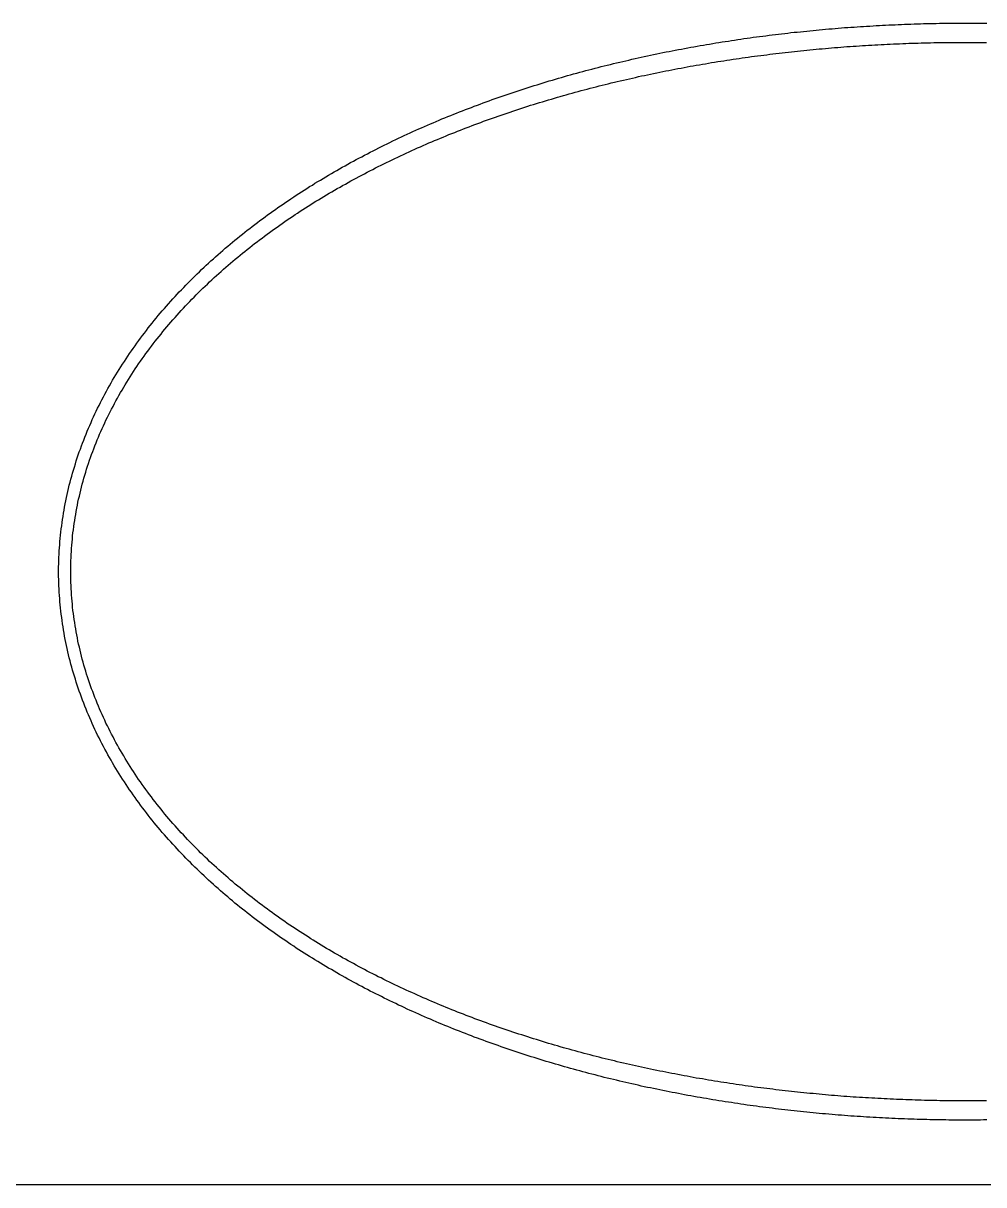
# Model space of a CAD drawing. Header units: millimetres. Extents: x 2213 to 82676, y 1050 to 28650.
# Drawn here: x 22550.16 to 22559.01, y 17225.64 to 17236.33 of the extents above; entities that cross this region are included whole.
import ezdxf

# ---------------------------------------------------------------- set-up
doc = ezdxf.new("R2010")
doc.units = ezdxf.units.MM
doc.header["$LTSCALE"] = 200
doc.linetypes.add('DASHED', pattern=[0.75, 0.5, -0.25])
doc.layers.add('A-FIX', color=5, linetype='Continuous')

# ---------------------------------------------------------------- blocks, each defined once
blk = doc.blocks.new('대변기 정면도')
at = {"linetype": 'Continuous'}
blk.add_line((14963.063, 31238.433), (15004.861, 31238.433), dxfattribs=at)
at = {"linetype": 'DASHED'}
for points in [[(14983.962, 31249.129), (14983.933, 31249.129), (14983.904, 31249.129), (14983.874, 31249.129), (14983.845, 31249.129), (14983.816, 31249.129), (14983.787, 31249.128), (14983.758, 31249.128)], [(14983.758, 31239.03), (14983.787, 31239.03), (14983.816, 31239.029), (14983.845, 31239.029), (14983.874, 31239.029), (14983.904, 31239.029), (14983.933, 31239.029), (14983.962, 31239.029)], [(14983.962, 31239.029), (14983.991, 31239.029), (14984.02, 31239.029), (14984.049, 31239.029), (14984.078, 31239.029), (14984.108, 31239.029), (14984.137, 31239.03), (14984.166, 31239.03), (14984.195, 31239.031), (14984.224, 31239.031), (14984.253, 31239.032), (14984.282, 31239.032), (14984.311, 31239.033), (14984.341, 31239.034), (14984.37, 31239.034), (14984.399, 31239.035), (14984.428, 31239.036), (14984.457, 31239.037), (14984.486, 31239.038), (14984.515, 31239.039), (14984.544, 31239.04), (14984.574, 31239.041), (14984.603, 31239.043), (14984.632, 31239.044), (14984.661, 31239.045), (14984.69, 31239.047), (14984.719, 31239.048), (14984.748, 31239.05), (14984.777, 31239.051), (14984.806, 31239.053), (14984.836, 31239.055), (14984.865, 31239.056), (14984.894, 31239.058), (14984.923, 31239.06), (14984.952, 31239.062), (14984.981, 31239.064), (14985.01, 31239.066), (14985.039, 31239.068), (14985.068, 31239.07), (14985.097, 31239.073), (14985.126, 31239.075), (14985.155, 31239.077), (14985.184, 31239.08), (14985.213, 31239.082), (14985.243, 31239.085), (14985.272, 31239.087), (14985.301, 31239.09), (14985.33, 31239.093), (14985.359, 31239.095), (14985.388, 31239.098), (14985.417, 31239.101), (14985.446, 31239.104), (14985.475, 31239.107), (14985.504, 31239.11), (14985.533, 31239.113), (14985.562, 31239.116), (14985.591, 31239.12), (14985.619, 31239.123), (14985.648, 31239.126), (14985.677, 31239.13), (14985.706, 31239.133), (14985.735, 31239.137), (14985.764, 31239.14), (14985.793, 31239.144), (14985.822, 31239.148), (14985.851, 31239.152), (14985.88, 31239.156), (14985.909, 31239.159), (14985.938, 31239.163), (14985.966, 31239.167), (14985.995, 31239.172), (14986.024, 31239.176), (14986.053, 31239.18), (14986.082, 31239.184), (14986.111, 31239.189), (14986.139, 31239.193), (14986.168, 31239.197), (14986.197, 31239.202), (14986.226, 31239.207), (14986.255, 31239.211), (14986.283, 31239.216), (14986.312, 31239.221), (14986.341, 31239.226), (14986.369, 31239.231), (14986.398, 31239.236), (14986.427, 31239.241), (14986.456, 31239.246), (14986.484, 31239.251), (14986.513, 31239.256), (14986.542, 31239.261), (14986.57, 31239.267), (14986.599, 31239.272), (14986.628, 31239.278), (14986.656, 31239.283), (14986.685, 31239.289), (14986.713, 31239.295), (14986.742, 31239.3), (14986.77, 31239.306), (14986.799, 31239.312), (14986.828, 31239.318), (14986.856, 31239.324), (14986.885, 31239.33), (14986.913, 31239.336), (14986.942, 31239.342), (14986.97, 31239.349), (14986.998, 31239.355), (14987.027, 31239.361), (14987.055, 31239.368), (14987.084, 31239.374), (14987.112, 31239.381), (14987.14, 31239.388), (14987.169, 31239.395), (14987.197, 31239.401), (14987.225, 31239.408), (14987.254, 31239.415), (14987.282, 31239.422), (14987.31, 31239.429), (14987.339, 31239.437), (14987.367, 31239.444), (14987.395, 31239.451), (14987.423, 31239.458), (14987.451, 31239.466), (14987.48, 31239.473), (14987.508, 31239.481), (14987.536, 31239.489), (14987.564, 31239.496), (14987.592, 31239.504), (14987.62, 31239.512), (14987.648, 31239.52), (14987.676, 31239.528), (14987.704, 31239.536), (14987.732, 31239.544), (14987.76, 31239.553), (14987.788, 31239.561), (14987.816, 31239.569), (14987.844, 31239.578), (14987.872, 31239.586), (14987.9, 31239.595), (14987.927, 31239.604), (14987.955, 31239.612), (14987.983, 31239.621), (14988.011, 31239.63), (14988.038, 31239.639), (14988.066, 31239.648), (14988.094, 31239.657), (14988.122, 31239.667), (14988.149, 31239.676), (14988.177, 31239.685), (14988.204, 31239.695), (14988.232, 31239.704), (14988.259, 31239.714), (14988.287, 31239.723), (14988.314, 31239.733), (14988.342, 31239.743), (14988.369, 31239.753), (14988.397, 31239.763), (14988.424, 31239.773), (14988.451, 31239.783), (14988.479, 31239.793), (14988.506, 31239.804), (14988.533, 31239.814), (14988.56, 31239.825), (14988.588, 31239.835), (14988.615, 31239.846), (14988.642, 31239.856), (14988.669, 31239.867), (14988.696, 31239.878), (14988.723, 31239.889), (14988.75, 31239.9), (14988.777, 31239.911), (14988.804, 31239.922), (14988.831, 31239.934), (14988.858, 31239.945), (14988.884, 31239.957), (14988.911, 31239.968), (14988.938, 31239.98), (14988.965, 31239.991), (14988.991, 31240.003), (14989.018, 31240.015), (14989.044, 31240.027), (14989.071, 31240.039), (14989.098, 31240.051), (14989.124, 31240.064), (14989.15, 31240.076), (14989.177, 31240.088), (14989.203, 31240.101), (14989.229, 31240.113), (14989.256, 31240.126), (14989.282, 31240.139), (14989.308, 31240.152), (14989.334, 31240.165), (14989.36, 31240.178), (14989.386, 31240.191), (14989.412, 31240.204), (14989.438, 31240.217), (14989.464, 31240.231), (14989.49, 31240.244), (14989.516, 31240.258), (14989.542, 31240.271), (14989.567, 31240.285), (14989.593, 31240.299), (14989.619, 31240.313), (14989.644, 31240.327), (14989.67, 31240.341), (14989.695, 31240.356), (14989.721, 31240.37), (14989.746, 31240.384), (14989.771, 31240.399), (14989.796, 31240.414), (14989.822, 31240.428), (14989.847, 31240.443), (14989.872, 31240.458), (14989.897, 31240.473), (14989.922, 31240.488), (14989.947, 31240.503), (14989.971, 31240.519), (14989.996, 31240.534), (14990.021, 31240.55), (14990.045, 31240.565), (14990.07, 31240.581), (14990.095, 31240.597), (14990.119, 31240.613), (14990.143, 31240.629), (14990.168, 31240.645), (14990.192, 31240.661), (14990.216, 31240.678), (14990.24, 31240.694), (14990.264, 31240.711), (14990.288, 31240.727), (14990.312, 31240.744), (14990.336, 31240.761), (14990.36, 31240.778), (14990.383, 31240.795), (14990.407, 31240.812), (14990.431, 31240.83), (14990.454, 31240.847), (14990.477, 31240.864), (14990.501, 31240.882), (14990.524, 31240.9), (14990.547, 31240.918), (14990.57, 31240.936), (14990.593, 31240.954), (14990.616, 31240.972), (14990.639, 31240.99), (14990.661, 31241.009), (14990.684, 31241.027), (14990.707, 31241.046), (14990.729, 31241.064), (14990.751, 31241.083), (14990.774, 31241.102), (14990.796, 31241.121), (14990.818, 31241.14), (14990.84, 31241.16), (14990.862, 31241.179), (14990.883, 31241.199), (14990.905, 31241.218), (14990.927, 31241.238), (14990.948, 31241.258), (14990.969, 31241.278), (14990.991, 31241.298), (14991.012, 31241.318), (14991.033, 31241.338), (14991.054, 31241.358), (14991.074, 31241.379), (14991.095, 31241.4), (14991.116, 31241.42), (14991.136, 31241.441), (14991.156, 31241.462), (14991.177, 31241.483), (14991.197, 31241.504), (14991.217, 31241.526), (14991.236, 31241.547), (14991.256, 31241.569), (14991.276, 31241.59), (14991.295, 31241.612), (14991.314, 31241.634), (14991.334, 31241.656), (14991.353, 31241.678), (14991.372, 31241.7), (14991.39, 31241.722), (14991.409, 31241.745), (14991.427, 31241.767), (14991.446, 31241.79), (14991.464, 31241.813), (14991.482, 31241.836), (14991.5, 31241.859), (14991.518, 31241.882), (14991.535, 31241.905), (14991.553, 31241.928), (14991.57, 31241.952), (14991.587, 31241.975), (14991.604, 31241.999), (14991.621, 31242.023), (14991.638, 31242.047), (14991.655, 31242.071), (14991.671, 31242.095), (14991.687, 31242.119), (14991.703, 31242.143), (14991.719, 31242.168), (14991.735, 31242.192), (14991.75, 31242.217), (14991.766, 31242.242), (14991.781, 31242.267), (14991.796, 31242.292), (14991.811, 31242.317), (14991.825, 31242.342), (14991.84, 31242.367), (14991.854, 31242.393), (14991.868, 31242.418), (14991.882, 31242.444), (14991.896, 31242.47), (14991.909, 31242.496), (14991.923, 31242.522), (14991.936, 31242.548), (14991.949, 31242.574), (14991.961, 31242.6), (14991.974, 31242.626), (14991.986, 31242.653), (14991.998, 31242.679), (14992.01, 31242.706), (14992.022, 31242.733), (14992.034, 31242.759), (14992.045, 31242.786), (14992.056, 31242.813), (14992.067, 31242.84), (14992.077, 31242.868), (14992.088, 31242.895), (14992.098, 31242.922), (14992.108, 31242.95), (14992.118, 31242.977), (14992.127, 31243.005), (14992.137, 31243.032), (14992.146, 31243.06), (14992.154, 31243.088), (14992.163, 31243.116), (14992.171, 31243.144), (14992.18, 31243.172), (14992.187, 31243.2), (14992.195, 31243.228), (14992.203, 31243.256), (14992.21, 31243.285), (14992.217, 31243.313), (14992.223, 31243.341), (14992.23, 31243.37), (14992.236, 31243.398), (14992.242, 31243.427), (14992.248, 31243.455), (14992.253, 31243.484), (14992.258, 31243.513), (14992.263, 31243.542), (14992.268, 31243.57), (14992.272, 31243.599), (14992.276, 31243.628), (14992.28, 31243.657), (14992.284, 31243.686), (14992.287, 31243.715), (14992.29, 31243.744), (14992.293, 31243.773), (14992.296, 31243.802), (14992.298, 31243.831), (14992.3, 31243.86), (14992.302, 31243.889), (14992.304, 31243.919), (14992.305, 31243.948), (14992.306, 31243.977), (14992.307, 31244.006), (14992.308, 31244.035), (14992.308, 31244.064), (14992.308, 31244.094), (14992.308, 31244.123), (14992.307, 31244.152), (14992.306, 31244.181), (14992.305, 31244.21), (14992.304, 31244.24), (14992.302, 31244.269), (14992.3, 31244.298), (14992.298, 31244.327), (14992.296, 31244.356), (14992.293, 31244.385), (14992.29, 31244.414), (14992.287, 31244.443), (14992.284, 31244.472), (14992.28, 31244.501), (14992.276, 31244.53), (14992.272, 31244.559), (14992.268, 31244.588), (14992.263, 31244.617), (14992.258, 31244.645), (14992.253, 31244.674), (14992.248, 31244.703), (14992.242, 31244.731), (14992.236, 31244.76), (14992.23, 31244.788), (14992.223, 31244.817), (14992.217, 31244.845), (14992.21, 31244.874), (14992.203, 31244.902), (14992.195, 31244.93), (14992.187, 31244.958), (14992.18, 31244.986), (14992.171, 31245.014), (14992.163, 31245.042), (14992.154, 31245.07), (14992.146, 31245.098), (14992.137, 31245.126), (14992.127, 31245.153), (14992.118, 31245.181), (14992.108, 31245.208), (14992.098, 31245.236), (14992.088, 31245.263), (14992.077, 31245.29), (14992.067, 31245.318), (14992.056, 31245.345), (14992.045, 31245.372), (14992.034, 31245.399), (14992.022, 31245.425), (14992.01, 31245.452), (14991.998, 31245.479), (14991.986, 31245.505), (14991.974, 31245.532), (14991.961, 31245.558), (14991.949, 31245.584), (14991.936, 31245.61), (14991.923, 31245.637), (14991.909, 31245.662), (14991.896, 31245.688), (14991.882, 31245.714), (14991.868, 31245.74), (14991.854, 31245.765), (14991.84, 31245.791), (14991.825, 31245.816), (14991.811, 31245.841), (14991.796, 31245.866), (14991.781, 31245.891), (14991.766, 31245.916), (14991.75, 31245.941), (14991.735, 31245.966), (14991.719, 31245.99), (14991.703, 31246.015), (14991.687, 31246.039), (14991.671, 31246.063), (14991.655, 31246.087), (14991.638, 31246.111), (14991.621, 31246.135), (14991.604, 31246.159), (14991.587, 31246.183), (14991.57, 31246.206), (14991.553, 31246.23), (14991.535, 31246.253), (14991.518, 31246.276), (14991.5, 31246.3), (14991.482, 31246.323), (14991.464, 31246.345), (14991.446, 31246.368), (14991.427, 31246.391), (14991.409, 31246.413), (14991.39, 31246.436), (14991.372, 31246.458), (14991.353, 31246.48), (14991.334, 31246.502), (14991.314, 31246.524), (14991.295, 31246.546), (14991.276, 31246.568), (14991.256, 31246.59), (14991.236, 31246.611), (14991.217, 31246.633), (14991.197, 31246.654), (14991.177, 31246.675), (14991.156, 31246.696), (14991.136, 31246.717), (14991.116, 31246.738), (14991.095, 31246.759), (14991.074, 31246.779), (14991.054, 31246.8), (14991.033, 31246.82), (14991.012, 31246.84), (14990.991, 31246.86), (14990.969, 31246.881), (14990.948, 31246.9), (14990.927, 31246.92), (14990.905, 31246.94), (14990.883, 31246.96), (14990.862, 31246.979), (14990.84, 31246.998), (14990.818, 31247.018), (14990.796, 31247.037), (14990.774, 31247.056), (14990.751, 31247.075), (14990.729, 31247.094), (14990.707, 31247.112), (14990.684, 31247.131), (14990.661, 31247.15), (14990.639, 31247.168), (14990.616, 31247.186), (14990.593, 31247.204), (14990.57, 31247.222), (14990.547, 31247.24), (14990.524, 31247.258), (14990.501, 31247.276), (14990.477, 31247.294), (14990.454, 31247.311), (14990.431, 31247.329), (14990.407, 31247.346), (14990.383, 31247.363), (14990.36, 31247.38), (14990.336, 31247.397), (14990.312, 31247.414), (14990.288, 31247.431), (14990.264, 31247.447), (14990.24, 31247.464), (14990.216, 31247.481), (14990.192, 31247.497), (14990.168, 31247.513), (14990.143, 31247.529), (14990.119, 31247.545), (14990.095, 31247.561), (14990.07, 31247.577), (14990.045, 31247.593), (14990.021, 31247.608), (14989.996, 31247.624), (14989.971, 31247.639), (14989.947, 31247.655), (14989.922, 31247.67), (14989.897, 31247.685), (14989.872, 31247.7), (14989.847, 31247.715), (14989.822, 31247.73), (14989.796, 31247.745), (14989.771, 31247.759), (14989.746, 31247.774), (14989.721, 31247.788), (14989.695, 31247.803), (14989.67, 31247.817), (14989.644, 31247.831), (14989.619, 31247.845), (14989.593, 31247.859), (14989.567, 31247.873), (14989.542, 31247.887), (14989.516, 31247.9), (14989.49, 31247.914), (14989.464, 31247.927), (14989.438, 31247.941), (14989.412, 31247.954), (14989.386, 31247.967), (14989.36, 31247.98), (14989.334, 31247.993), (14989.308, 31248.006), (14989.282, 31248.019), (14989.256, 31248.032), (14989.229, 31248.045), (14989.203, 31248.057), (14989.177, 31248.07), (14989.15, 31248.082), (14989.124, 31248.095), (14989.098, 31248.107), (14989.071, 31248.119), (14989.044, 31248.131), (14989.018, 31248.143), (14988.991, 31248.155), (14988.965, 31248.167), (14988.938, 31248.178), (14988.911, 31248.19), (14988.884, 31248.202), (14988.858, 31248.213), (14988.831, 31248.224), (14988.804, 31248.236), (14988.777, 31248.247), (14988.75, 31248.258), (14988.723, 31248.269), (14988.696, 31248.28), (14988.669, 31248.291), (14988.642, 31248.302), (14988.615, 31248.312), (14988.588, 31248.323), (14988.56, 31248.334), (14988.533, 31248.344), (14988.506, 31248.354), (14988.479, 31248.365), (14988.451, 31248.375), (14988.424, 31248.385), (14988.397, 31248.395), (14988.369, 31248.405), (14988.342, 31248.415), (14988.314, 31248.425), (14988.287, 31248.435), (14988.259, 31248.444), (14988.232, 31248.454), (14988.204, 31248.463), (14988.177, 31248.473), (14988.149, 31248.482), (14988.122, 31248.492), (14988.094, 31248.501), (14988.066, 31248.51), (14988.038, 31248.519), (14988.011, 31248.528), (14987.983, 31248.537), (14987.955, 31248.546), (14987.927, 31248.554), (14987.9, 31248.563), (14987.872, 31248.572), (14987.844, 31248.58), (14987.816, 31248.589), (14987.788, 31248.597), (14987.76, 31248.605), (14987.732, 31248.614), (14987.704, 31248.622), (14987.676, 31248.63), (14987.648, 31248.638), (14987.62, 31248.646), (14987.592, 31248.654), (14987.564, 31248.662), (14987.536, 31248.669), (14987.508, 31248.677), (14987.48, 31248.685), (14987.451, 31248.692), (14987.423, 31248.7), (14987.395, 31248.707), (14987.367, 31248.714), (14987.339, 31248.722), (14987.31, 31248.729), (14987.282, 31248.736), (14987.254, 31248.743), (14987.225, 31248.75), (14987.197, 31248.757), (14987.169, 31248.764), (14987.14, 31248.77), (14987.112, 31248.777), (14987.084, 31248.784), (14987.055, 31248.79), (14987.027, 31248.797), (14986.998, 31248.803), (14986.97, 31248.809), (14986.942, 31248.816), (14986.913, 31248.822), (14986.885, 31248.828), (14986.856, 31248.834), (14986.828, 31248.84), (14986.799, 31248.846), (14986.77, 31248.852), (14986.742, 31248.858), (14986.713, 31248.864), (14986.685, 31248.869), (14986.656, 31248.875), (14986.628, 31248.88), (14986.599, 31248.886), (14986.57, 31248.891), (14986.542, 31248.897), (14986.513, 31248.902), (14986.484, 31248.907), (14986.456, 31248.912), (14986.427, 31248.918), (14986.398, 31248.923), (14986.369, 31248.928), (14986.341, 31248.932), (14986.312, 31248.937), (14986.283, 31248.942), (14986.255, 31248.947), (14986.226, 31248.952), (14986.197, 31248.956), (14986.168, 31248.961), (14986.139, 31248.965), (14986.111, 31248.97), (14986.082, 31248.974), (14986.053, 31248.978), (14986.024, 31248.982), (14985.995, 31248.987), (14985.966, 31248.991), (14985.938, 31248.995), (14985.909, 31248.999), (14985.88, 31249.003), (14985.851, 31249.006), (14985.822, 31249.01), (14985.793, 31249.014), (14985.764, 31249.018), (14985.735, 31249.021), (14985.706, 31249.025), (14985.677, 31249.028), (14985.648, 31249.032), (14985.619, 31249.035), (14985.591, 31249.038), (14985.562, 31249.042), (14985.533, 31249.045), (14985.504, 31249.048), (14985.475, 31249.051), (14985.446, 31249.054), (14985.417, 31249.057), (14985.388, 31249.06), (14985.359, 31249.063), (14985.33, 31249.065), (14985.301, 31249.068), (14985.272, 31249.071), (14985.243, 31249.073), (14985.213, 31249.076), (14985.184, 31249.078), (14985.155, 31249.081), (14985.126, 31249.083), (14985.097, 31249.085), (14985.068, 31249.088), (14985.039, 31249.09), (14985.01, 31249.092), (14984.981, 31249.094), (14984.952, 31249.096), (14984.923, 31249.098), (14984.894, 31249.1), (14984.865, 31249.102), (14984.836, 31249.103), (14984.806, 31249.105), (14984.777, 31249.107), (14984.748, 31249.108), (14984.719, 31249.11), (14984.69, 31249.111), (14984.661, 31249.113), (14984.632, 31249.114), (14984.603, 31249.115), (14984.574, 31249.117), (14984.544, 31249.118), (14984.515, 31249.119), (14984.486, 31249.12), (14984.457, 31249.121), (14984.428, 31249.122), (14984.399, 31249.123), (14984.37, 31249.124), (14984.341, 31249.125), (14984.311, 31249.125), (14984.282, 31249.126), (14984.253, 31249.127), (14984.224, 31249.127), (14984.195, 31249.128), (14984.166, 31249.128), (14984.137, 31249.128), (14984.108, 31249.129), (14984.078, 31249.129), (14984.049, 31249.129), (14984.02, 31249.129), (14983.991, 31249.129), (14983.962, 31249.129)], [(14983.962, 31248.952), (14983.933, 31248.952), (14983.905, 31248.952), (14983.876, 31248.952), (14983.848, 31248.952), (14983.819, 31248.952), (14983.791, 31248.951), (14983.762, 31248.951)], [(14983.762, 31239.207), (14983.791, 31239.207), (14983.819, 31239.206), (14983.848, 31239.206), (14983.876, 31239.206), (14983.905, 31239.206), (14983.933, 31239.206), (14983.962, 31239.206)], [(14983.962, 31239.206), (14983.99, 31239.206), (14984.019, 31239.206), (14984.047, 31239.206), (14984.076, 31239.206), (14984.105, 31239.206), (14984.133, 31239.207), (14984.162, 31239.207), (14984.19, 31239.207), (14984.219, 31239.208), (14984.247, 31239.208), (14984.276, 31239.209), (14984.304, 31239.21), (14984.333, 31239.21), (14984.362, 31239.211), (14984.39, 31239.212), (14984.419, 31239.213), (14984.447, 31239.214), (14984.476, 31239.214), (14984.504, 31239.215), (14984.533, 31239.217), (14984.561, 31239.218), (14984.59, 31239.219), (14984.618, 31239.22), (14984.647, 31239.221), (14984.675, 31239.223), (14984.704, 31239.224), (14984.732, 31239.226), (14984.761, 31239.227), (14984.79, 31239.229), (14984.818, 31239.23), (14984.847, 31239.232), (14984.875, 31239.234), (14984.904, 31239.235), (14984.932, 31239.237), (14984.961, 31239.239), (14984.989, 31239.241), (14985.018, 31239.243), (14985.046, 31239.245), (14985.074, 31239.247), (14985.103, 31239.25), (14985.131, 31239.252), (14985.16, 31239.254), (14985.188, 31239.256), (14985.217, 31239.259), (14985.245, 31239.261), (14985.274, 31239.264), (14985.302, 31239.266), (14985.331, 31239.269), (14985.359, 31239.272), (14985.387, 31239.274), (14985.416, 31239.277), (14985.444, 31239.28), (14985.473, 31239.283), (14985.501, 31239.286), (14985.53, 31239.289), (14985.558, 31239.292), (14985.586, 31239.295), (14985.615, 31239.298), (14985.643, 31239.302), (14985.671, 31239.305), (14985.7, 31239.308), (14985.728, 31239.312), (14985.757, 31239.315), (14985.785, 31239.319), (14985.813, 31239.322), (14985.841, 31239.326), (14985.87, 31239.33), (14985.898, 31239.333), (14985.926, 31239.337), (14985.955, 31239.341), (14985.983, 31239.345), (14986.011, 31239.349), (14986.04, 31239.353), (14986.068, 31239.357), (14986.096, 31239.362), (14986.124, 31239.366), (14986.153, 31239.37), (14986.181, 31239.374), (14986.209, 31239.379), (14986.237, 31239.383), (14986.265, 31239.388), (14986.294, 31239.393), (14986.322, 31239.397), (14986.35, 31239.402), (14986.378, 31239.407), (14986.406, 31239.412), (14986.434, 31239.416), (14986.462, 31239.421), (14986.491, 31239.426), (14986.519, 31239.432), (14986.547, 31239.437), (14986.575, 31239.442), (14986.603, 31239.447), (14986.631, 31239.453), (14986.659, 31239.458), (14986.687, 31239.463), (14986.715, 31239.469), (14986.743, 31239.475), (14986.771, 31239.48), (14986.799, 31239.486), (14986.827, 31239.492), (14986.855, 31239.498), (14986.883, 31239.503), (14986.911, 31239.509), (14986.939, 31239.515), (14986.967, 31239.522), (14986.995, 31239.528), (14987.022, 31239.534), (14987.05, 31239.54), (14987.078, 31239.547), (14987.106, 31239.553), (14987.134, 31239.559), (14987.162, 31239.566), (14987.189, 31239.573), (14987.217, 31239.579), (14987.245, 31239.586), (14987.273, 31239.593), (14987.3, 31239.6), (14987.328, 31239.607), (14987.356, 31239.614), (14987.383, 31239.621), (14987.411, 31239.628), (14987.439, 31239.635), (14987.466, 31239.642), (14987.494, 31239.65), (14987.521, 31239.657), (14987.549, 31239.665), (14987.577, 31239.672), (14987.604, 31239.68), (14987.632, 31239.688), (14987.659, 31239.695), (14987.687, 31239.703), (14987.714, 31239.711), (14987.741, 31239.719), (14987.769, 31239.727), (14987.796, 31239.735), (14987.824, 31239.744), (14987.851, 31239.752), (14987.878, 31239.76), (14987.906, 31239.769), (14987.933, 31239.777), (14987.96, 31239.786), (14987.987, 31239.794), (14988.015, 31239.803), (14988.042, 31239.812), (14988.069, 31239.82), (14988.096, 31239.829), (14988.123, 31239.838), (14988.15, 31239.847), (14988.177, 31239.857), (14988.204, 31239.866), (14988.231, 31239.875), (14988.258, 31239.884), (14988.285, 31239.894), (14988.312, 31239.903), (14988.339, 31239.913), (14988.366, 31239.923), (14988.393, 31239.932), (14988.42, 31239.942), (14988.447, 31239.952), (14988.473, 31239.962), (14988.5, 31239.972), (14988.527, 31239.982), (14988.554, 31239.992), (14988.58, 31240.003), (14988.607, 31240.013), (14988.633, 31240.023), (14988.66, 31240.034), (14988.686, 31240.045), (14988.713, 31240.055), (14988.739, 31240.066), (14988.766, 31240.077), (14988.792, 31240.088), (14988.819, 31240.099), (14988.845, 31240.11), (14988.871, 31240.121), (14988.897, 31240.132), (14988.924, 31240.144), (14988.95, 31240.155), (14988.976, 31240.167), (14989.002, 31240.178), (14989.028, 31240.19), (14989.054, 31240.202), (14989.08, 31240.213), (14989.106, 31240.225), (14989.132, 31240.237), (14989.158, 31240.249), (14989.184, 31240.262), (14989.21, 31240.274), (14989.235, 31240.286), (14989.261, 31240.299), (14989.287, 31240.311), (14989.313, 31240.324), (14989.338, 31240.337), (14989.364, 31240.349), (14989.389, 31240.362), (14989.415, 31240.375), (14989.44, 31240.388), (14989.465, 31240.401), (14989.491, 31240.415), (14989.516, 31240.428), (14989.541, 31240.441), (14989.566, 31240.455), (14989.592, 31240.469), (14989.617, 31240.482), (14989.642, 31240.496), (14989.667, 31240.51), (14989.692, 31240.524), (14989.716, 31240.538), (14989.741, 31240.552), (14989.766, 31240.567), (14989.791, 31240.581), (14989.815, 31240.595), (14989.84, 31240.61), (14989.864, 31240.625), (14989.889, 31240.639), (14989.913, 31240.654), (14989.938, 31240.669), (14989.962, 31240.684), (14989.986, 31240.699), (14990.01, 31240.715), (14990.035, 31240.73), (14990.059, 31240.746), (14990.083, 31240.761), (14990.107, 31240.777), (14990.13, 31240.793), (14990.154, 31240.808), (14990.178, 31240.824), (14990.202, 31240.84), (14990.225, 31240.857), (14990.249, 31240.873), (14990.272, 31240.889), (14990.296, 31240.906), (14990.319, 31240.922), (14990.342, 31240.939), (14990.365, 31240.956), (14990.388, 31240.973), (14990.411, 31240.99), (14990.434, 31241.007), (14990.457, 31241.024), (14990.48, 31241.042), (14990.503, 31241.059), (14990.525, 31241.077), (14990.548, 31241.094), (14990.57, 31241.112), (14990.593, 31241.13), (14990.615, 31241.148), (14990.637, 31241.166), (14990.659, 31241.184), (14990.681, 31241.202), (14990.703, 31241.221), (14990.725, 31241.239), (14990.747, 31241.258), (14990.768, 31241.277), (14990.79, 31241.296), (14990.811, 31241.315), (14990.833, 31241.334), (14990.854, 31241.353), (14990.875, 31241.372), (14990.896, 31241.392), (14990.917, 31241.411), (14990.938, 31241.431), (14990.958, 31241.45), (14990.979, 31241.47), (14991, 31241.49), (14991.02, 31241.51), (14991.04, 31241.531), (14991.06, 31241.551), (14991.08, 31241.571), (14991.1, 31241.592), (14991.12, 31241.612), (14991.14, 31241.633), (14991.159, 31241.654), (14991.178, 31241.675), (14991.198, 31241.696), (14991.217, 31241.717), (14991.236, 31241.739), (14991.255, 31241.76), (14991.274, 31241.782), (14991.292, 31241.803), (14991.311, 31241.825), (14991.329, 31241.847), (14991.347, 31241.869), (14991.365, 31241.891), (14991.383, 31241.913), (14991.401, 31241.936), (14991.419, 31241.958), (14991.436, 31241.981), (14991.454, 31242.004), (14991.471, 31242.026), (14991.488, 31242.049), (14991.505, 31242.072), (14991.521, 31242.095), (14991.538, 31242.119), (14991.554, 31242.142), (14991.571, 31242.166), (14991.587, 31242.189), (14991.603, 31242.213), (14991.618, 31242.237), (14991.634, 31242.261), (14991.65, 31242.285), (14991.665, 31242.309), (14991.68, 31242.333), (14991.695, 31242.358), (14991.709, 31242.382), (14991.724, 31242.407), (14991.738, 31242.431), (14991.753, 31242.456), (14991.767, 31242.481), (14991.78, 31242.506), (14991.794, 31242.531), (14991.807, 31242.557), (14991.821, 31242.582), (14991.834, 31242.607), (14991.846, 31242.633), (14991.859, 31242.659), (14991.872, 31242.684), (14991.884, 31242.71), (14991.896, 31242.736), (14991.908, 31242.762), (14991.919, 31242.788), (14991.931, 31242.815), (14991.942, 31242.841), (14991.953, 31242.867), (14991.963, 31242.894), (14991.974, 31242.92), (14991.984, 31242.947), (14991.994, 31242.974), (14992.004, 31243.001), (14992.014, 31243.028), (14992.023, 31243.055), (14992.032, 31243.082), (14992.041, 31243.109), (14992.05, 31243.136), (14992.058, 31243.163), (14992.067, 31243.191), (14992.075, 31243.218), (14992.082, 31243.246), (14992.09, 31243.273), (14992.097, 31243.301), (14992.104, 31243.329), (14992.111, 31243.356), (14992.117, 31243.384), (14992.124, 31243.412), (14992.13, 31243.44), (14992.135, 31243.468), (14992.141, 31243.496), (14992.146, 31243.524), (14992.151, 31243.553), (14992.156, 31243.581), (14992.16, 31243.609), (14992.165, 31243.637), (14992.169, 31243.666), (14992.172, 31243.694), (14992.176, 31243.722), (14992.179, 31243.751), (14992.182, 31243.779), (14992.185, 31243.808), (14992.187, 31243.836), (14992.189, 31243.865), (14992.191, 31243.893), (14992.193, 31243.922), (14992.194, 31243.95), (14992.195, 31243.979), (14992.196, 31244.008), (14992.196, 31244.036), (14992.197, 31244.065), (14992.197, 31244.093), (14992.196, 31244.122), (14992.196, 31244.151), (14992.195, 31244.179), (14992.194, 31244.208), (14992.193, 31244.236), (14992.191, 31244.265), (14992.189, 31244.293), (14992.187, 31244.322), (14992.185, 31244.35), (14992.182, 31244.379), (14992.179, 31244.407), (14992.176, 31244.436), (14992.172, 31244.464), (14992.169, 31244.493), (14992.165, 31244.521), (14992.16, 31244.549), (14992.156, 31244.577), (14992.151, 31244.606), (14992.146, 31244.634), (14992.141, 31244.662), (14992.135, 31244.69), (14992.13, 31244.718), (14992.124, 31244.746), (14992.117, 31244.774), (14992.111, 31244.802), (14992.104, 31244.829), (14992.097, 31244.857), (14992.09, 31244.885), (14992.082, 31244.912), (14992.075, 31244.94), (14992.067, 31244.967), (14992.058, 31244.995), (14992.05, 31245.022), (14992.041, 31245.049), (14992.032, 31245.076), (14992.023, 31245.104), (14992.014, 31245.131), (14992.004, 31245.157), (14991.994, 31245.184), (14991.984, 31245.211), (14991.974, 31245.238), (14991.963, 31245.264), (14991.953, 31245.291), (14991.942, 31245.317), (14991.931, 31245.344), (14991.919, 31245.37), (14991.908, 31245.396), (14991.896, 31245.422), (14991.884, 31245.448), (14991.872, 31245.474), (14991.859, 31245.5), (14991.846, 31245.525), (14991.834, 31245.551), (14991.821, 31245.576), (14991.807, 31245.601), (14991.794, 31245.627), (14991.78, 31245.652), (14991.767, 31245.677), (14991.753, 31245.702), (14991.738, 31245.727), (14991.724, 31245.751), (14991.709, 31245.776), (14991.695, 31245.8), (14991.68, 31245.825), (14991.665, 31245.849), (14991.65, 31245.873), (14991.634, 31245.897), (14991.618, 31245.921), (14991.603, 31245.945), (14991.587, 31245.969), (14991.571, 31245.992), (14991.554, 31246.016), (14991.538, 31246.039), (14991.521, 31246.063), (14991.505, 31246.086), (14991.488, 31246.109), (14991.471, 31246.132), (14991.454, 31246.155), (14991.436, 31246.177), (14991.419, 31246.2), (14991.401, 31246.222), (14991.383, 31246.245), (14991.365, 31246.267), (14991.347, 31246.289), (14991.329, 31246.311), (14991.311, 31246.333), (14991.292, 31246.355), (14991.274, 31246.376), (14991.255, 31246.398), (14991.236, 31246.419), (14991.217, 31246.441), (14991.198, 31246.462), (14991.178, 31246.483), (14991.159, 31246.504), (14991.14, 31246.525), (14991.12, 31246.546), (14991.1, 31246.566), (14991.08, 31246.587), (14991.06, 31246.607), (14991.04, 31246.628), (14991.02, 31246.648), (14991, 31246.668), (14990.979, 31246.688), (14990.958, 31246.708), (14990.938, 31246.727), (14990.917, 31246.747), (14990.896, 31246.767), (14990.875, 31246.786), (14990.854, 31246.805), (14990.833, 31246.824), (14990.811, 31246.844), (14990.79, 31246.863), (14990.768, 31246.881), (14990.747, 31246.9), (14990.725, 31246.919), (14990.703, 31246.937), (14990.681, 31246.956), (14990.659, 31246.974), (14990.637, 31246.992), (14990.615, 31247.01), (14990.593, 31247.028), (14990.57, 31247.046), (14990.548, 31247.064), (14990.525, 31247.082), (14990.503, 31247.099), (14990.48, 31247.117), (14990.457, 31247.134), (14990.434, 31247.151), (14990.411, 31247.168), (14990.388, 31247.185), (14990.365, 31247.202), (14990.342, 31247.219), (14990.319, 31247.236), (14990.296, 31247.252), (14990.272, 31247.269), (14990.249, 31247.285), (14990.225, 31247.302), (14990.202, 31247.318), (14990.178, 31247.334), (14990.154, 31247.35), (14990.13, 31247.366), (14990.107, 31247.381), (14990.083, 31247.397), (14990.059, 31247.413), (14990.035, 31247.428), (14990.01, 31247.443), (14989.986, 31247.459), (14989.962, 31247.474), (14989.938, 31247.489), (14989.913, 31247.504), (14989.889, 31247.519), (14989.864, 31247.534), (14989.84, 31247.548), (14989.815, 31247.563), (14989.791, 31247.577), (14989.766, 31247.592), (14989.741, 31247.606), (14989.716, 31247.62), (14989.692, 31247.634), (14989.667, 31247.648), (14989.642, 31247.662), (14989.617, 31247.676), (14989.592, 31247.69), (14989.566, 31247.703), (14989.541, 31247.717), (14989.516, 31247.73), (14989.491, 31247.743), (14989.465, 31247.757), (14989.44, 31247.77), (14989.415, 31247.783), (14989.389, 31247.796), (14989.364, 31247.809), (14989.338, 31247.822), (14989.313, 31247.834), (14989.287, 31247.847), (14989.261, 31247.859), (14989.235, 31247.872), (14989.21, 31247.884), (14989.184, 31247.896), (14989.158, 31247.909), (14989.132, 31247.921), (14989.106, 31247.933), (14989.08, 31247.945), (14989.054, 31247.957), (14989.028, 31247.968), (14989.002, 31247.98), (14988.976, 31247.992), (14988.95, 31248.003), (14988.924, 31248.014), (14988.897, 31248.026), (14988.871, 31248.037), (14988.845, 31248.048), (14988.819, 31248.059), (14988.792, 31248.07), (14988.766, 31248.081), (14988.739, 31248.092), (14988.713, 31248.103), (14988.686, 31248.114), (14988.66, 31248.124), (14988.633, 31248.135), (14988.607, 31248.145), (14988.58, 31248.155), (14988.554, 31248.166), (14988.527, 31248.176), (14988.5, 31248.186), (14988.473, 31248.196), (14988.447, 31248.206), (14988.42, 31248.216), (14988.393, 31248.226), (14988.366, 31248.236), (14988.339, 31248.245), (14988.312, 31248.255), (14988.285, 31248.264), (14988.258, 31248.274), (14988.231, 31248.283), (14988.204, 31248.292), (14988.177, 31248.302), (14988.15, 31248.311), (14988.123, 31248.32), (14988.096, 31248.329), (14988.069, 31248.338), (14988.042, 31248.347), (14988.015, 31248.355), (14987.987, 31248.364), (14987.96, 31248.373), (14987.933, 31248.381), (14987.906, 31248.39), (14987.878, 31248.398), (14987.851, 31248.406), (14987.824, 31248.415), (14987.796, 31248.423), (14987.769, 31248.431), (14987.741, 31248.439), (14987.714, 31248.447), (14987.687, 31248.455), (14987.659, 31248.463), (14987.632, 31248.47), (14987.604, 31248.478), (14987.577, 31248.486), (14987.549, 31248.493), (14987.521, 31248.501), (14987.494, 31248.508), (14987.466, 31248.516), (14987.439, 31248.523), (14987.411, 31248.53), (14987.383, 31248.537), (14987.356, 31248.544), (14987.328, 31248.551), (14987.3, 31248.558), (14987.273, 31248.565), (14987.245, 31248.572), (14987.217, 31248.579), (14987.189, 31248.585), (14987.162, 31248.592), (14987.134, 31248.599), (14987.106, 31248.605), (14987.078, 31248.612), (14987.05, 31248.618), (14987.022, 31248.624), (14986.995, 31248.63), (14986.967, 31248.637), (14986.939, 31248.643), (14986.911, 31248.649), (14986.883, 31248.655), (14986.855, 31248.661), (14986.827, 31248.666), (14986.799, 31248.672), (14986.771, 31248.678), (14986.743, 31248.684), (14986.715, 31248.689), (14986.687, 31248.695), (14986.659, 31248.7), (14986.631, 31248.706), (14986.603, 31248.711), (14986.575, 31248.716), (14986.547, 31248.721), (14986.519, 31248.727), (14986.491, 31248.732), (14986.462, 31248.737), (14986.434, 31248.742), (14986.406, 31248.747), (14986.378, 31248.751), (14986.35, 31248.756), (14986.322, 31248.761), (14986.294, 31248.766), (14986.265, 31248.77), (14986.237, 31248.775), (14986.209, 31248.779), (14986.181, 31248.784), (14986.153, 31248.788), (14986.124, 31248.792), (14986.096, 31248.797), (14986.068, 31248.801), (14986.04, 31248.805), (14986.011, 31248.809), (14985.983, 31248.813), (14985.955, 31248.817), (14985.926, 31248.821), (14985.898, 31248.825), (14985.87, 31248.828), (14985.841, 31248.832), (14985.813, 31248.836), (14985.785, 31248.839), (14985.757, 31248.843), (14985.728, 31248.846), (14985.7, 31248.85), (14985.671, 31248.853), (14985.643, 31248.857), (14985.615, 31248.86), (14985.586, 31248.863), (14985.558, 31248.866), (14985.53, 31248.869), (14985.501, 31248.872), (14985.473, 31248.875), (14985.444, 31248.878), (14985.416, 31248.881), (14985.387, 31248.884), (14985.359, 31248.886), (14985.331, 31248.889), (14985.302, 31248.892), (14985.274, 31248.894), (14985.245, 31248.897), (14985.217, 31248.899), (14985.188, 31248.902), (14985.16, 31248.904), (14985.131, 31248.906), (14985.103, 31248.909), (14985.074, 31248.911), (14985.046, 31248.913), (14985.018, 31248.915), (14984.989, 31248.917), (14984.961, 31248.919), (14984.932, 31248.921), (14984.904, 31248.923), (14984.875, 31248.924), (14984.847, 31248.926), (14984.818, 31248.928), (14984.79, 31248.929), (14984.761, 31248.931), (14984.732, 31248.933), (14984.704, 31248.934), (14984.675, 31248.935), (14984.647, 31248.937), (14984.618, 31248.938), (14984.59, 31248.939), (14984.561, 31248.94), (14984.533, 31248.942), (14984.504, 31248.943), (14984.476, 31248.944), (14984.447, 31248.945), (14984.419, 31248.945), (14984.39, 31248.946), (14984.362, 31248.947), (14984.333, 31248.948), (14984.304, 31248.949), (14984.276, 31248.949), (14984.247, 31248.95), (14984.219, 31248.95), (14984.19, 31248.951), (14984.162, 31248.951), (14984.133, 31248.951), (14984.105, 31248.952), (14984.076, 31248.952), (14984.047, 31248.952), (14984.019, 31248.952), (14983.99, 31248.952), (14983.962, 31248.952)]]:
    blk.add_lwpolyline(points, dxfattribs=at)

msp = doc.modelspace()

# ---------------------------------------------------------------- block references
at = {"layer": 'A-FIX', "xscale": -1}
msp.add_blockref('대변기 정면도', (37542.795, -14012.796), dxfattribs=at)

doc.saveas('drawing.dxf')
